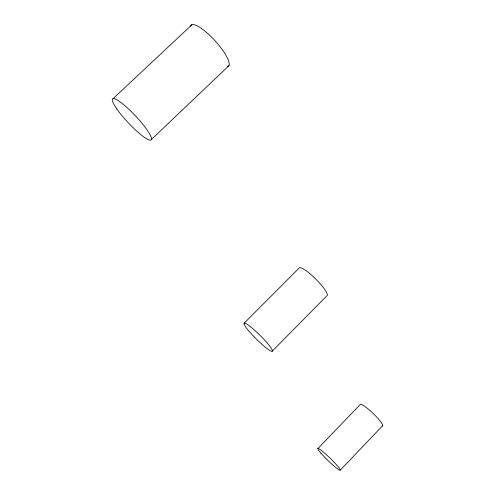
<?xml version="1.0" encoding="UTF-8"?>
<svg xmlns="http://www.w3.org/2000/svg" width="495" height="495" viewBox="0 0 495 495"><rect width="100%" height="100%" fill="white"/><g stroke="black" fill="none" stroke-linecap="round" stroke-linejoin="round"><path stroke-width="0.74" d="M340.288 470.114L382.703 425.638M317.796 448.668L360.199 404.564A15.469 2.314 43.8 0 1 373.577 413.894A15.469 2.314 43.8 0 1 382.115 425.91M272.101 351.302A19.868 2.624 44.8 0 0 253.879 329.565A19.868 2.624 44.8 0 0 248.632 330.74A19.868 2.624 44.8 0 0 272.101 351.302L326.842 295.849A19.664 3.805 44.8 0 0 316.788 280.077A19.664 3.805 44.8 0 0 299.357 267.851L244.221 323.13M151.464 139.435L228.993 65.625M113.163 98.598L191.893 24.75M190.606 26.13A27.77 7.178 47.8 0 1 215.146 40.868A27.77 7.178 47.8 0 1 227.514 66.769M320.89 453.129A15.599 1.59 44.1 0 0 339.83 470.25A15.599 1.59 44.1 0 0 326.409 454.719A15.599 1.59 44.1 0 0 320.89 453.129M116.969 109.148A28.166 4.987 46.8 0 0 150.393 140.184A28.166 4.987 46.8 0 0 128.36 108.807A28.166 4.987 46.8 0 0 116.969 109.148"/></g></svg>
